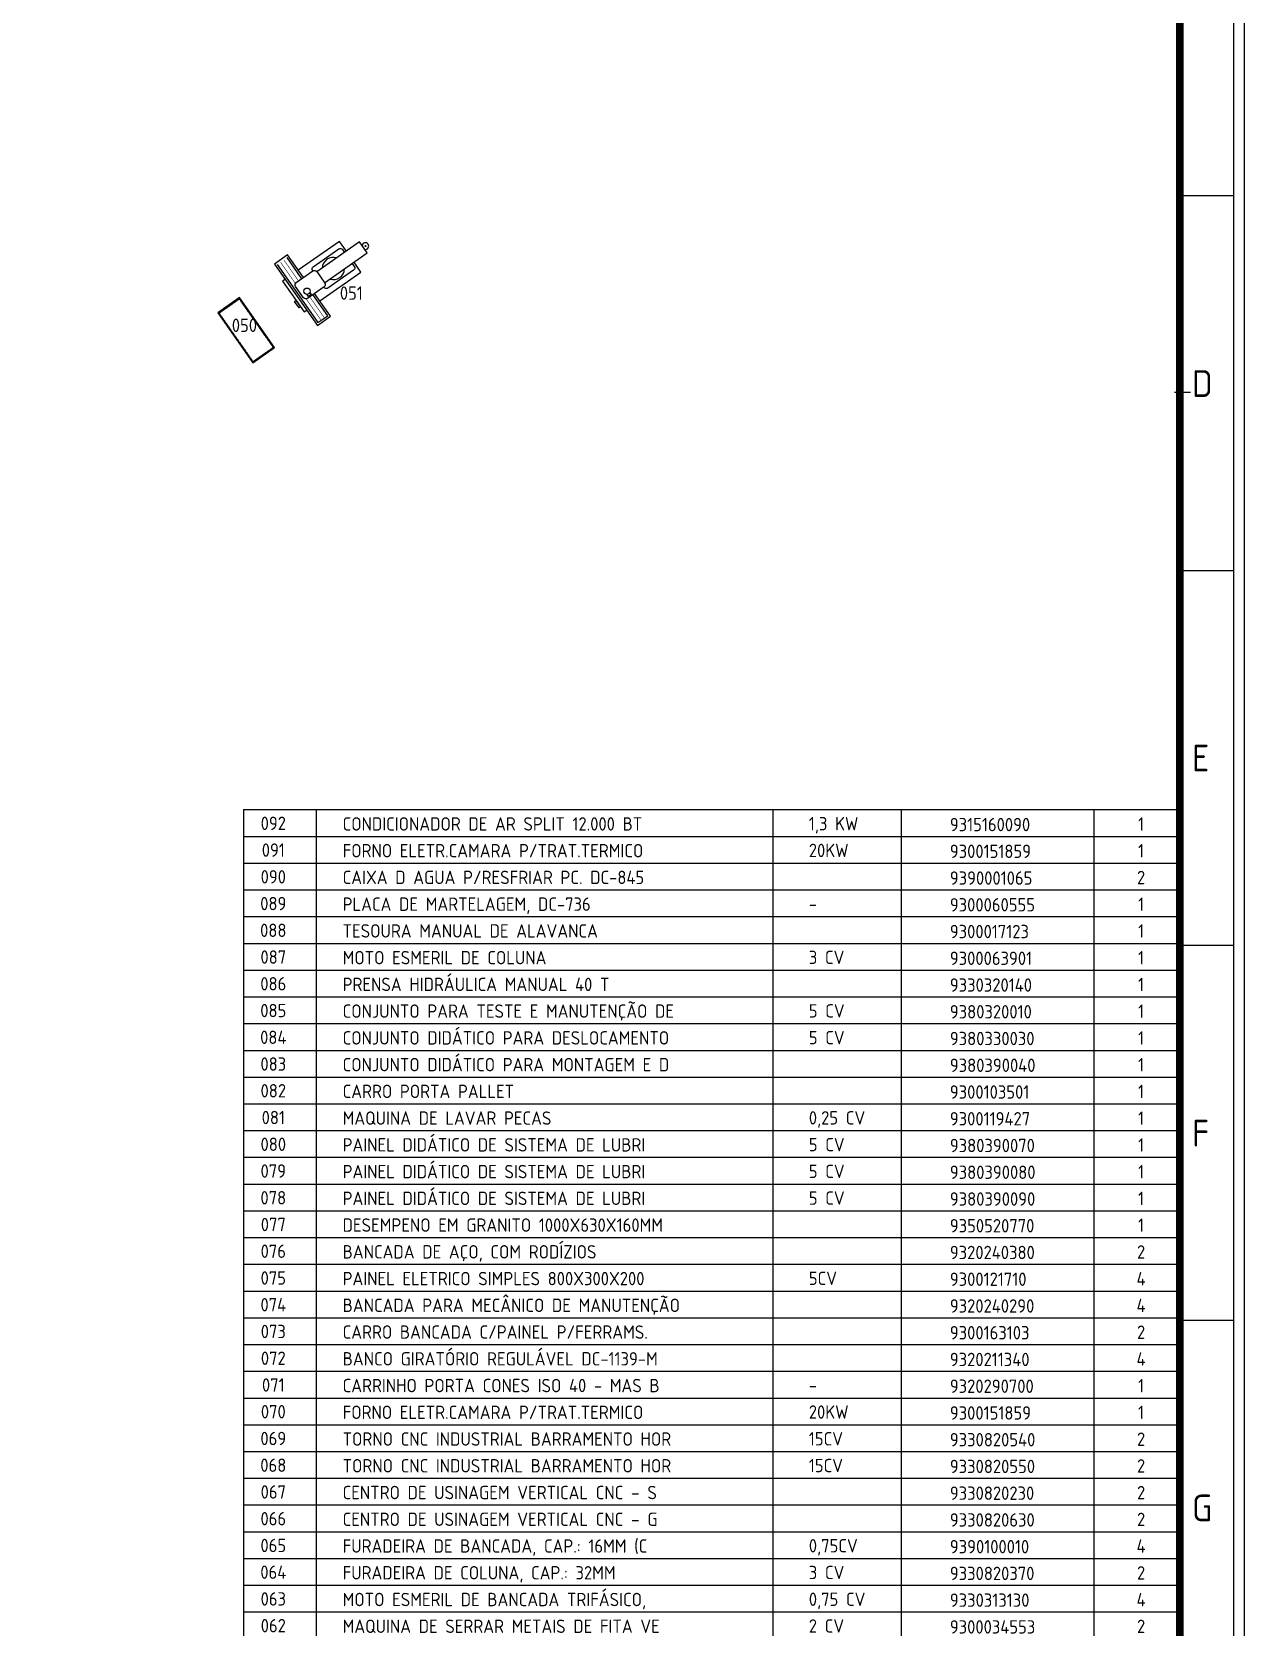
# Model space of a CAD drawing. Header units: millimetres. Extents: x 18768 to 1484868, y -11027 to 520152.
# Drawn here: x 243515 to 266168, y 25490 to 55313 of the extents above; entities that cross this region are included whole.
import ezdxf
from ezdxf.enums import TextEntityAlignment as Align

# ---------------------------------------------------------------- set-up
doc = ezdxf.new("R2010")
doc.units = ezdxf.units.MM
doc.linetypes.add('HIDDEN2', pattern=[4.7625, 3.175, -1.5875])
for name, color, linetype in [('025', 3, 'Continuous'), ('050', 166, 'Continuous'), ('100', 176, 'Continuous'), ('L025-CONTORNO', 7, 'Continuous'), ('L025-TEXTO', 7, 'Continuous'), ('L035-ARRANJO-ADQUIRIR', 102, 'Continuous'), ('L035-ARRANJO-EXISTENTE', 180, 'Continuous')]:
    doc.layers.add(name, color=color, linetype=linetype)
doc.styles.add('ISO-CP--18', font='isocp.shx', dxfattribs={"width": 0.75, "height": 180})
doc.styles.add('ISO-CP--25', font='isocp.shx', dxfattribs={"height": 250})
doc.styles.add('ISO-CP--50', font='isocp.shx', dxfattribs={"height": 500})

# ---------------------------------------------------------------- blocks, each defined once
blk = doc.blocks.new('A0')
at = {"layer": '025'}
for points in [[(119300, 84500), (119300, 0), (0, 0), (0, 84500)], [(200, 84300), (119100, 84300), (119100, 200), (200, 200)]]:
    blk.add_lwpolyline(points, close=True, dxfattribs=at)
at = {"layer": '050'}
for p, q in [((119100, 63274), (118100, 63274)), ((119100, 56266), (118100, 56266)), ((119100, 49258), (118100, 49258)), ((119100, 42250), (118100, 42250))]:
    blk.add_line(p, q, dxfattribs=at)
at = {"layer": '100'}
for p, q in [((118100, 59650), (118100, 59550)), ((118300, 59600), (118000, 59600)), ((118100, 59635), (118100, 59565))]:
    blk.add_line(p, q, dxfattribs=at)
at = {"layer": '100', "const_width": 140}
blk.add_lwpolyline([(2700, 83300), (118100, 83300), (118100, 1200), (2700, 1200)], close=True, dxfattribs=at)
at = {"layer": '050', "style": 'ISO-CP--50'}
for s, p in [('D', (118327, 59516)), ('E', (118327, 52514)), ('F', (118327, 45502)), ('G', (118327, 38495))]:
    blk.add_text(s, height=500, dxfattribs=at).set_placement(p)
blk = doc.blocks.new('linhage175')
at = {"layer": '025', "lineweight": -2}
for p, q in [((-161.38, 0), (-161.38, 5)), ((-76, 0), (-76, 5)), ((-52, 0), (-52, 5)), ((-16, 0), (-16, 5))]:
    blk.add_line(p, q, dxfattribs=at)
at = {"layer": '050', "lineweight": -2}
for p, q in [((-175, 5), (0, 5)), ((0, 0), (0, 5)), ((-175, 0), (-61.25, 0)), ((-61.25, 0), (0, 0))]:
    blk.add_line(p, q, dxfattribs=at)
blk.add_lwpolyline([(-175, 5), (-175, 0)], dxfattribs=at)
at = {"layer": 'L025-TEXTO', "color": 0, "lineweight": -2, "style": 'ISO-CP--25'}
for tag, p in [('PEÇA', (-164.42, 3.69)), ('QTD', (-7.25, 3.56))]:
    blk.add_attdef(tag, text='', height=2.5, dxfattribs=at).set_placement(p, align=Align.TOP_CENTER)
for tag, p in [('ESPECIFICAÇÃO', (-156.47, 3.58)), ('POTÊNCIA', (-69.34, 3.63))]:
    blk.add_attdef(tag, text='', height=2.5, dxfattribs=at).set_placement(p, align=Align.TOP_LEFT)
blk.add_attdef('CÓDIGO', (-42.99, 0.96), '', height=2.5, dxfattribs=at)
blk = doc.blocks.new('BL_SENAI_id9330820430')
at = {"layer": 'L035-ARRANJO-EXISTENTE', "color": 0}
for p, q in [((-1155, 673), (-395, -412)), ((-695, 408), (-971, 803)), ((410, 533), (281, 718)), ((-359, -5), (410, 533)), ((-572, 76), (-599, 116)), ((-519, 113), (-572, 76)), ((-545, 150), (-519, 113)), ((-211, -283), (-487, 112)), ((-395, -412), (-211, -283))]:
    blk.add_line(p, q, dxfattribs=at)
for points in [[(138, 922), (8, 1107), (-761, 568)], [(-271, 331), (527, 890), (383, 1095), (-415, 536)], [(-664, 430), (-962, 855), (-1207, 683), (-404, -464), (-159, -292), (-456, 133)], [(-1007, 396), (-1056, 361), (-655, -212), (-605, -177)]]:
    blk.add_lwpolyline(points, dxfattribs=at)
for points in [[(-491, 551), (-497, 560, -0.414214), (-484, 629), (-4, 966, -0.414214), (65, 953), (104, 899)], [(247, 694), (285, 639, -0.414214), (273, 570), (-207, 234, -0.414214), (-277, 246), (-283, 255)]]:
    blk.add_lwpolyline(points, format="xyb", dxfattribs=at)
at = {"layer": 'L035-ARRANJO-EXISTENTE', "color": 0, "const_width": 10}
for points in [[(-815, 318), (-1094, 717)], [(-756, 365), (-1032, 760)], [(-334, -369), (-613, 30)], [(-272, -326), (-548, 69)]]:
    blk.add_lwpolyline(points, dxfattribs=at)
at = {"layer": 'L035-ARRANJO-EXISTENTE', "color": 0}
blk.add_lwpolyline([(-662, 50), (-812, 265, -0.414214), (-800, 335), (-488, 553, -0.414214), (-418, 541), (-268, 326, -0.414214), (-280, 256), (-592, 38, -0.414214)], format="xyb", close=True, dxfattribs=at)
blk.add_lwpolyline([(-748, -136), (-831, -17), (-805, 2), (-721, -118)], close=True, dxfattribs=at)
for centre, radius in [((493, 1019), 9.04), ((-598, 175), 59.7)]:
    blk.add_circle(centre, radius, dxfattribs=at)
for centre, radius, start, end in [((493, 1019), 61.7, 255.737, 174.263), ((-106, 600), 209, 71.712, 178.288), ((-106, 600), 209, 251.712, 358.288)]:
    blk.add_arc(centre, radius, start, end, dxfattribs=at)
at = {"layer": 'L025-TEXTO', "style": 'ISO-CP--18'}
blk.add_attdef('rmp_mt_codmaterial', (15, 15), '', height=40, dxfattribs=at)
at = {"layer": 'L025-TEXTO', "style": 'ISO-CP--18', "flags": 1}
for tag in ['rmp_mt_nomeunid', 'rmp_mt_potencia', 'rmp_mt_cod']:
    blk.add_attdef(tag, (15, 15), '', height=40, dxfattribs=at)
blk = doc.blocks.new('BL_SENAI_id9320230820')
at = {"layer": 'L035-ARRANJO-EXISTENTE', "color": 0}
blk.add_lwpolyline([(-449, -183), (691, -183), (691, 317), (-449, 317)], close=True, dxfattribs=at)
at = {"layer": 'L035-ARRANJO-EXISTENTE', "color": 0, "linetype": 'HIDDEN2'}
blk.add_lwpolyline([(-431, -165), (673, -165), (673, 299), (-431, 299)], close=True, dxfattribs=at)
at = {"layer": 'L025-TEXTO', "style": 'ISO-CP--25'}
blk.add_attdef('rmp_mt_codmaterial', (15, 15), '', height=40, dxfattribs=at)
at = {"layer": 'L025-TEXTO', "style": 'ISO-CP--25', "flags": 1}
for tag in ['rmp_mt_nomeunid', 'rmp_mt_potencia', 'rmp_mt_cod']:
    blk.add_attdef(tag, (15, 15), '', height=40, dxfattribs=at)

msp = doc.modelspace()

# ---------------------------------------------------------------- block references
at = {"layer": 'L025-CONTORNO'}
msp.add_blockref('A0', (146868.29, -11026.877), dxfattribs=at)
at = {"layer": 'L035-ARRANJO-ADQUIRIR'}
ref = msp.add_blockref('BL_SENAI_id9330820430', (249254.824, 50290.546), dxfattribs=at)
ref.add_attrib('rmp_mt_codmaterial', '051', (249269.824, 50305.546), dxfattribs={"layer": 'L025-TEXTO', "height": 250, "style": 'ISO-CP--18'})
ref = msp.add_blockref('BL_SENAI_id9320230820', (247643.364, 49674.091), dxfattribs=dict(at, rotation=125.0000000000284))
ref.add_attrib('rmp_mt_codmaterial', '050', dxfattribs={"layer": 'L025-TEXTO', "height": 250, "style": 'ISO-CP--25'}).set_placement((247486.365, 49702.771), align=Align.CENTER)
at = {"layer": 'L035-ARRANJO-ADQUIRIR', "linetype": 'ByBlock', "lineweight": -2, "xscale": 100, "yscale": 100, "zscale": 100}
for p, values in [((264968.29, 40273.123), {'PEÇA': '092       ', 'ESPECIFICAÇÃO': 'CONDICIONADOR DE AR SPLIT 12.000 BT', 'POTÊNCIA': '1,3 KW                                                                          ', 'QTD': '1', 'CÓDIGO': '9315160090          '}), ((264968.29, 39773.123), {'PEÇA': '091       ', 'ESPECIFICAÇÃO': 'FORNO ELETR.CAMARA P/TRAT.TERMICO  ', 'POTÊNCIA': '20KW                                                                            ', 'QTD': '1', 'CÓDIGO': '9300151859          '}), ((264968.29, 39273.123), {'PEÇA': '090       ', 'ESPECIFICAÇÃO': 'CAIXA D AGUA P/RESFRIAR PC. DC-845 ', 'QTD': '2', 'CÓDIGO': '9390001065          '}), ((264968.29, 38773.123), {'PEÇA': '089       ', 'ESPECIFICAÇÃO': 'PLACA DE MARTELAGEM, DC-736        ', 'POTÊNCIA': '-                                                                               ', 'QTD': '1', 'CÓDIGO': '9300060555          '}), ((264968.29, 38273.123), {'PEÇA': '088       ', 'ESPECIFICAÇÃO': 'TESOURA MANUAL DE ALAVANCA         ', 'QTD': '1', 'CÓDIGO': '9300017123          '}), ((264968.29, 37773.123), {'PEÇA': '087       ', 'ESPECIFICAÇÃO': 'MOTO ESMERIL DE COLUNA             ', 'POTÊNCIA': '3 CV                                                                            ', 'QTD': '1', 'CÓDIGO': '9300063901          '}), ((264968.29, 37273.123), {'PEÇA': '086       ', 'ESPECIFICAÇÃO': 'PRENSA HIDRÁULICA MANUAL 40 T      ', 'QTD': '1', 'CÓDIGO': '9330320140          '}), ((264968.29, 36773.123), {'PEÇA': '085       ', 'ESPECIFICAÇÃO': 'CONJUNTO PARA TESTE E MANUTENÇÃO DE', 'POTÊNCIA': '5 CV                                                                            ', 'QTD': '1', 'CÓDIGO': '9380320010          '}), ((264968.29, 36273.123), {'PEÇA': '084       ', 'ESPECIFICAÇÃO': 'CONJUNTO DIDÁTICO PARA DESLOCAMENTO', 'POTÊNCIA': '5 CV                                                                            ', 'QTD': '1', 'CÓDIGO': '9380330030          '}), ((264968.29, 35773.123), {'PEÇA': '083       ', 'ESPECIFICAÇÃO': 'CONJUNTO DIDÁTICO PARA MONTAGEM E D', 'QTD': '1', 'CÓDIGO': '9380390040          '}), ((264968.29, 35273.123), {'PEÇA': '082       ', 'ESPECIFICAÇÃO': 'CARRO PORTA PALLET                 ', 'QTD': '1', 'CÓDIGO': '9300103501          '}), ((264968.29, 34773.123), {'PEÇA': '081       ', 'ESPECIFICAÇÃO': 'MAQUINA DE LAVAR PECAS             ', 'POTÊNCIA': '0,25 CV                                                                         ', 'QTD': '1', 'CÓDIGO': '9300119427          '}), ((264968.29, 34273.123), {'PEÇA': '080       ', 'ESPECIFICAÇÃO': 'PAINEL DIDÁTICO DE SISTEMA DE LUBRI', 'POTÊNCIA': '5 CV                                                                            ', 'QTD': '1', 'CÓDIGO': '9380390070          '}), ((264968.29, 33773.123), {'PEÇA': '079       ', 'ESPECIFICAÇÃO': 'PAINEL DIDÁTICO DE SISTEMA DE LUBRI', 'POTÊNCIA': '5 CV                                                                            ', 'QTD': '1', 'CÓDIGO': '9380390080          '}), ((264968.29, 33273.123), {'PEÇA': '078       ', 'ESPECIFICAÇÃO': 'PAINEL DIDÁTICO DE SISTEMA DE LUBRI', 'POTÊNCIA': '5 CV                                                                            ', 'QTD': '1', 'CÓDIGO': '9380390090          '}), ((264968.29, 32773.123), {'PEÇA': '077       ', 'ESPECIFICAÇÃO': 'DESEMPENO EM GRANITO 1000X630X160MM', 'QTD': '1', 'CÓDIGO': '9350520770          '}), ((264968.29, 32273.123), {'PEÇA': '076       ', 'ESPECIFICAÇÃO': 'BANCADA DE AÇO, COM RODÍZIOS       ', 'QTD': '2', 'CÓDIGO': '9320240380          '}), ((264968.29, 31773.123), {'PEÇA': '075       ', 'ESPECIFICAÇÃO': 'PAINEL ELETRICO SIMPLES 800X300X200', 'POTÊNCIA': '5CV                                                                             ', 'QTD': '4', 'CÓDIGO': '9300121710          '}), ((264968.29, 31273.123), {'PEÇA': '074       ', 'ESPECIFICAÇÃO': 'BANCADA PARA MECÂNICO DE MANUTENÇÃO', 'QTD': '4', 'CÓDIGO': '9320240290          '}), ((264968.29, 30773.123), {'PEÇA': '073       ', 'ESPECIFICAÇÃO': 'CARRO BANCADA C/PAINEL P/FERRAMS.  ', 'QTD': '2', 'CÓDIGO': '9300163103          '}), ((264968.29, 30273.123), {'PEÇA': '072       ', 'ESPECIFICAÇÃO': 'BANCO GIRATÓRIO REGULÁVEL DC-1139-M', 'QTD': '4', 'CÓDIGO': '9320211340          '}), ((264968.29, 29773.123), {'PEÇA': '071       ', 'ESPECIFICAÇÃO': 'CARRINHO PORTA CONES ISO 40 - MAS B', 'POTÊNCIA': '-                                                                               ', 'QTD': '1', 'CÓDIGO': '9320290700          '}), ((264968.29, 28773.123), {'PEÇA': '069       ', 'ESPECIFICAÇÃO': 'TORNO CNC INDUSTRIAL BARRAMENTO HOR', 'POTÊNCIA': '15CV                                                                            ', 'QTD': '2', 'CÓDIGO': '9330820540          '}), ((264968.29, 28273.123), {'PEÇA': '068       ', 'ESPECIFICAÇÃO': 'TORNO CNC INDUSTRIAL BARRAMENTO HOR', 'POTÊNCIA': '15CV                                                                            ', 'QTD': '2', 'CÓDIGO': '9330820550          '}), ((264968.29, 27773.123), {'PEÇA': '067       ', 'ESPECIFICAÇÃO': 'CENTRO DE USINAGEM VERTICAL CNC – S', 'QTD': '2', 'CÓDIGO': '9330820230          '}), ((264968.29, 27273.123), {'PEÇA': '066       ', 'ESPECIFICAÇÃO': 'CENTRO DE USINAGEM VERTICAL CNC – G', 'QTD': '2', 'CÓDIGO': '9330820630          '}), ((264968.29, 26773.123), {'PEÇA': '065       ', 'ESPECIFICAÇÃO': 'FURADEIRA DE BANCADA, CAP.: 16MM (C', 'POTÊNCIA': '0,75CV                                                                          ', 'QTD': '4', 'CÓDIGO': '9390100010          '}), ((264968.29, 26273.123), {'PEÇA': '064       ', 'ESPECIFICAÇÃO': 'FURADEIRA DE COLUNA, CAP.: 32MM    ', 'POTÊNCIA': '3 CV                                                                            ', 'QTD': '2', 'CÓDIGO': '9330820370          '})]:
    msp.add_blockref('linhage175', p, dxfattribs=at).add_auto_attribs(values)
at = {"layer": 'L035-ARRANJO-EXISTENTE', "linetype": 'ByBlock', "lineweight": -2, "xscale": 100, "yscale": 100, "zscale": 100}
for p, values in [((264968.29, 29273.123), {'PEÇA': '070       ', 'ESPECIFICAÇÃO': 'FORNO ELETR.CAMARA P/TRAT.TERMICO  ', 'POTÊNCIA': '20KW                                                                            ', 'QTD': '1', 'CÓDIGO': '9300151859          '}), ((264968.29, 25773.123), {'PEÇA': '063       ', 'ESPECIFICAÇÃO': 'MOTO ESMERIL DE BANCADA TRIFÁSICO, ', 'POTÊNCIA': '0,75 CV                                                                         ', 'QTD': '4', 'CÓDIGO': '9330313130          '}), ((264968.29, 25273.123), {'PEÇA': '062       ', 'ESPECIFICAÇÃO': 'MAQUINA DE SERRAR METAIS DE FITA VE', 'POTÊNCIA': '2 CV                                                                            ', 'QTD': '2', 'CÓDIGO': '9300034553          '})]:
    msp.add_blockref('linhage175', p, dxfattribs=at).add_auto_attribs(values)

doc.saveas('drawing.dxf')
